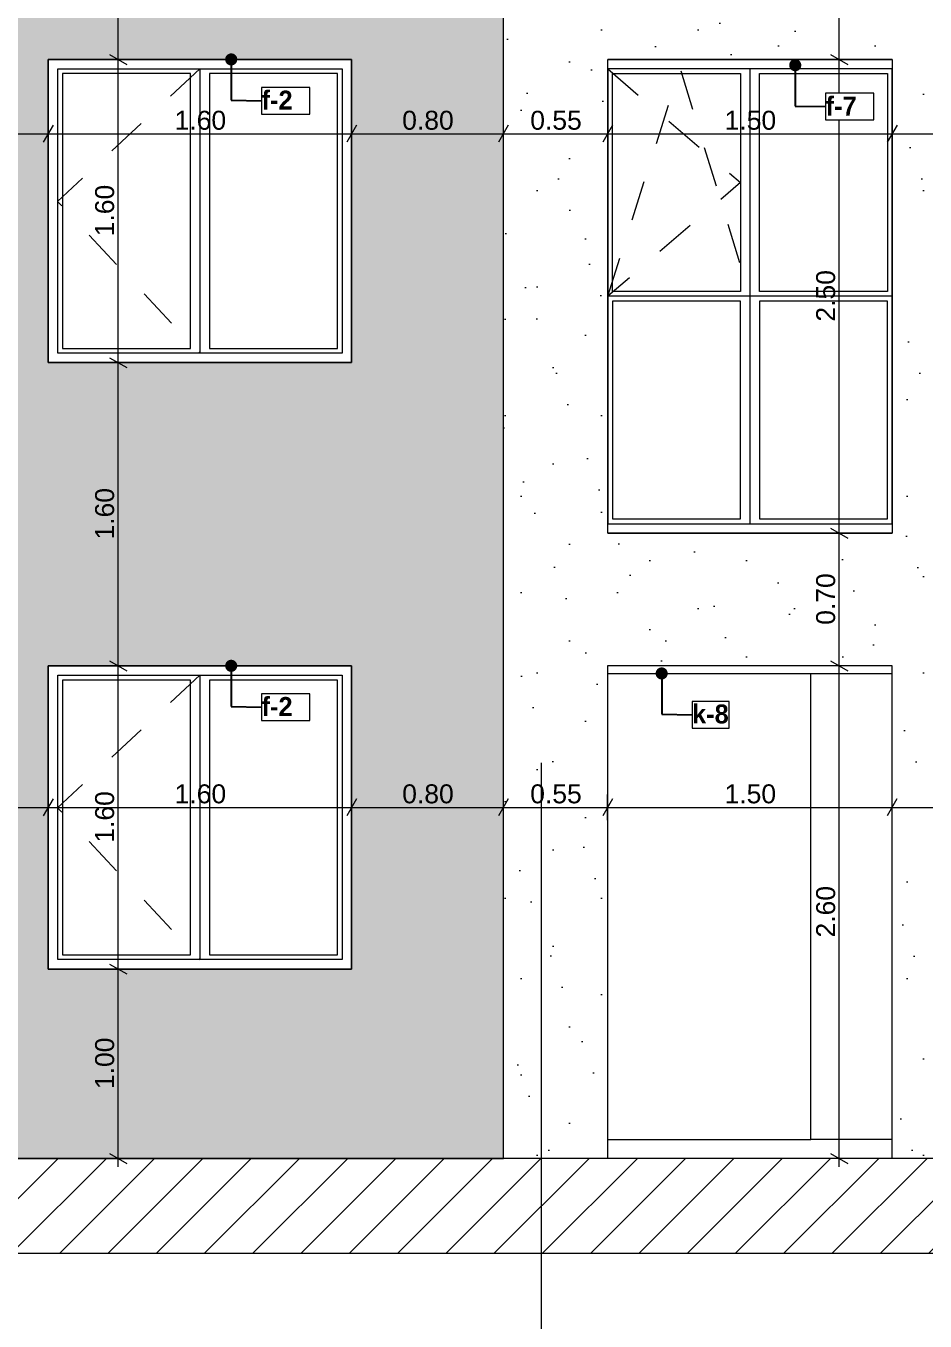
# Model space of a CAD drawing. Header units: millimetres. Extents: x 475206255 to 476720147, y 4620882299 to 4621447368.
# Drawn here: x 475479067 to 475483809, y 4621130587 to 4621137422 of the extents above; entities that cross this region are included whole.
import ezdxf

# ---------------------------------------------------------------- set-up
doc = ezdxf.new("R2010")
doc.units = ezdxf.units.MM
doc.header["$MEASUREMENT"] = 0
doc.set_wipeout_variables(frame=1)
doc.linetypes.add('Dashed', pattern=[423.333333, 211.666667, -211.666667])
for name, color, linetype, lineweight in [('0_Pen_No__7_Pen_No__250', 7, 'Continuous', 0), ('2D Drafting - General_Pen_No__7_Pen_No__250', 7, 'Continuous', 0), ('2D Drafting - General_Pen_No__7_Pen_No__7', 7, 'Continuous', 0), ('Dimensioning - General_Pen_No__142', 142, 'Continuous', 0), ('New_2D Drafting - General_Pen_No__30_Pen_No__9_Pen_No__9_Pen_No__253', 252, 'Continuous', 0), ('New_2D Drafting - General_Pen_No__30_Pen_No__9_Pen_No__9_Pen_No__42', 250, 'Continuous', 0), ('New_2D Drafting - General_Pen_No__30_Pen_No__9_Pen_No__9_Pen_No__7', 7, 'Continuous', 0), ('New_2D Drafting - General_Pen_No__7_Pen_No__250', 7, 'Continuous', 0), ('New_Annotation - Label_Pen_No__1', 1, 'Continuous', 0), ('New_Car-Art_Pen_No__250', 7, 'Continuous', 0), ('Structural - Bearing_Pen_No__7_Pen_No__7_Pen_No__7', 7, 'Continuous', 0), ('zoma_Pen_No__142', 142, 'Continuous', 0), ('zoma_Pen_No__5_Pen_No__5_Pen_No__142', 142, 'Continuous', 0)]:
    doc.layers.add(name, color=color, linetype=linetype, lineweight=lineweight)
doc.layers.add('Dimensioning - General', color=7, linetype='Continuous')
doc.layers.add('zoma', color=7, linetype='Continuous')
doc.styles.add('GENERATED_STYLE_2', font='arial.ttf')
doc.styles.add('GENERATED_STYLE_5', font='')
doc.styles.get('GENERATED_STYLE_5').set_extended_font_data('Avaza', bold=True)
doc.dimstyles.new('GENERATED_STYLE__1', dxfattribs={"dimtxt": 100, "dimasz": 68.640772, "dimexe": 0.18, "dimexo": 0.0625, "dimgap": 0, "dimtad": 1, "dimlfac": 0.001, "dimzin": 0, "dimdsep": 46, "dimtxsty": 'GENERATED_STYLE_2', "dimblk": 'ARROWHEAD_2', "dimblk1": 'ARROWHEAD_2', "dimblk2": 'ARROWHEAD_2', "dimcen": 0.09, "dimse1": 1, "dimse2": 1, "dimclrd": 142, "dimclre": 142, "dimclrt": 142, "dimadec": 0, "dimazin": 0, "dimtfac": 1, "dimtdec": 4, "dimtmove": 0, "dimatfit": 3, "dimfxl": 1, "dimtolj": 1, "dimtzin": 0, "dimarcsym": 0})
doc.dimstyles.new('GENERATED_STYLE__18', dxfattribs={"dimtxt": 100, "dimasz": 68.640772, "dimexe": 0.18, "dimexo": 0.0625, "dimgap": 0, "dimtad": 1, "dimtih": 1, "dimtoh": 1, "dimlfac": 0.001, "dimzin": 0, "dimdsep": 46, "dimtxsty": 'GENERATED_STYLE_2', "dimblk": 'ARROWHEAD_2', "dimblk1": 'ARROWHEAD_2', "dimblk2": 'ARROWHEAD_2', "dimcen": 0.09, "dimse1": 1, "dimse2": 1, "dimclrd": 142, "dimclre": 142, "dimclrt": 142, "dimadec": 0, "dimazin": 0, "dimtfac": 1, "dimtdec": 4, "dimtmove": 0, "dimatfit": 3, "dimfxl": 1, "dimtolj": 1, "dimtzin": 0, "dimarcsym": 0})
doc.dimstyles.new('GENERATED_STYLE__3', dxfattribs={"dimtxt": 200, "dimasz": 64.421331, "dimexe": 0.18, "dimexo": 3, "dimgap": 0, "dimtad": 1, "dimtih": 1, "dimtoh": 1, "dimlfac": 0.001, "dimzin": 0, "dimdsep": 46, "dimtxsty": 'GENERATED_STYLE_2', "dimblk": 'ARROWHEAD_2', "dimblk1": 'ARROWHEAD_2', "dimblk2": 'ARROWHEAD_2', "dimcen": 0.09, "dimclrd": 142, "dimclre": 142, "dimclrt": 142, "dimadec": 0, "dimazin": 0, "dimtfac": 1, "dimtdec": 4, "dimtmove": 0, "dimatfit": 3, "dimfxl": 1, "dimtolj": 1, "dimtzin": 0, "dimarcsym": 0})
doc.dimstyles.new('GENERATED_STYLE__33', dxfattribs={"dimtxt": 0.18, "dimasz": 127.68, "dimexe": 0.18, "dimexo": 0.0625, "dimgap": 0, "dimtad": 0, "dimtih": 1, "dimtoh": 1, "dimdec": 4, "dimzin": 0, "dimdsep": 46, "dimcen": 0.09, "dimadec": 0, "dimazin": 0, "dimtfac": 1, "dimtdec": 4, "dimtmove": 0, "dimatfit": 3, "dimldrblk": 'ARROWHEAD_11', "dimfxl": 1, "dimtolj": 1, "dimtzin": 0, "dimarcsym": 0})

# ---------------------------------------------------------------- blocks, each defined once
blk = doc.blocks.new('*D576', base_point=(475826095.8, 4621095193.2))
at = {"layer": 'Dimensioning - General_Pen_No__142', "color": 142, "linetype": 'Continuous', "lineweight": 0, "transparency": 16777216}
for p, q in [((475483310.4, 4621134070.9), (475483400.7, 4621134018.8)), ((475483423.3, 4621134044.9), (475483287.8, 4621134044.9)), ((475483355.6, 4621131444.9), (475483355.6, 4621134044.9)), ((475483310.4, 4621131470.9), (475483400.7, 4621131418.8)), ((475483423.3, 4621131444.9), (475483287.8, 4621131444.9)), ((475483355.6, 4621131400.7), (475483355.6, 4621131444.9))]:
    blk.add_line(p, q, dxfattribs=at)
at = {"layer": 'Dimensioning - General_Pen_No__142', "color": 142, "lineweight": 0, "transparency": 16777216, "insert": (475483335.6, 4621132611.4), "char_height": 100, "attachment_point": 7, "rotation": 90, "style": 'GENERATED_STYLE_2'}
blk.add_mtext('\\A1;{\\pql;\\fArial|b0|i0|c204|p0;\\W1.000000;2.60}', dxfattribs=at)
blk = doc.blocks.new('ARROWHEAD_2')
at = {"color": 0, "linetype": 'Continuous', "lineweight": 0}
for p, q in [((0, 0), (-1, 0)), ((-0.378, -0.655), (0.378, 0.655))]:
    blk.add_line(p, q, dxfattribs=at)
blk = doc.blocks.new('*D577', base_point=(475826095.8, 4621095193.2))
at = {"layer": 'Dimensioning - General_Pen_No__142', "color": 142, "linetype": 'Continuous', "lineweight": 0, "transparency": 16777216}
for p, q in [((475483423.3, 4621134744.9), (475483287.8, 4621134744.9)), ((475483310.4, 4621134770.9), (475483400.7, 4621134718.8)), ((475483355.6, 4621134044.9), (475483355.6, 4621134744.9)), ((475483310.4, 4621134070.9), (475483400.7, 4621134018.8)), ((475483423.3, 4621134044.9), (475483287.8, 4621134044.9))]:
    blk.add_line(p, q, dxfattribs=at)
at = {"layer": 'Dimensioning - General_Pen_No__142', "color": 142, "lineweight": 0, "transparency": 16777216, "insert": (475483335.6, 4621134261.4), "char_height": 100, "attachment_point": 7, "rotation": 90, "style": 'GENERATED_STYLE_2'}
blk.add_mtext('\\A1;{\\pql;\\fArial|b0|i0|c204|p0;\\W1.000000;0.70}', dxfattribs=at)
blk = doc.blocks.new('*D578', base_point=(475826095.8, 4621095193.2))
at = {"layer": 'Dimensioning - General_Pen_No__142', "color": 142, "linetype": 'Continuous', "lineweight": 0, "transparency": 16777216}
for p, q in [((475483310.4, 4621137270.9), (475483400.7, 4621137218.8)), ((475483423.3, 4621137244.9), (475483287.8, 4621137244.9)), ((475483355.6, 4621134744.9), (475483355.6, 4621137244.9)), ((475483423.3, 4621134744.9), (475483287.8, 4621134744.9)), ((475483310.4, 4621134770.9), (475483400.7, 4621134718.8))]:
    blk.add_line(p, q, dxfattribs=at)
at = {"layer": 'Dimensioning - General_Pen_No__142', "color": 142, "lineweight": 0, "transparency": 16777216, "insert": (475483335.6, 4621135861.4), "char_height": 100, "attachment_point": 7, "rotation": 90, "style": 'GENERATED_STYLE_2'}
blk.add_mtext('\\A1;{\\pql;\\fArial|b0|i0|c204|p0;\\W1.000000;2.50}', dxfattribs=at)
blk = doc.blocks.new('*D579', base_point=(475826095.8, 4621095193.2))
at = {"layer": 'Dimensioning - General_Pen_No__142', "color": 142, "linetype": 'Continuous', "lineweight": 0, "transparency": 16777216}
for p, q in [((475483423.3, 4621137944.9), (475483287.8, 4621137944.9)), ((475483310.4, 4621137970.9), (475483400.7, 4621137918.8)), ((475483355.6, 4621137244.9), (475483355.6, 4621137944.9)), ((475483310.4, 4621137270.9), (475483400.7, 4621137218.8)), ((475483423.3, 4621137244.9), (475483287.8, 4621137244.9))]:
    blk.add_line(p, q, dxfattribs=at)
at = {"layer": 'Dimensioning - General_Pen_No__142', "color": 142, "lineweight": 0, "transparency": 16777216, "insert": (475483335.6, 4621137461.4), "char_height": 100, "attachment_point": 7, "rotation": 90, "style": 'GENERATED_STYLE_2'}
blk.add_mtext('\\A1;{\\pql;\\fArial|b0|i0|c204|p0;\\W1.000000;0.70}', dxfattribs=at)
blk = doc.blocks.new('*D584', base_point=(475826095.8, 4621095193.2))
at = {"layer": 'Dimensioning - General_Pen_No__142', "color": 142, "linetype": 'Continuous', "lineweight": 0, "transparency": 16777216}
for p, q in [((475479621.4, 4621132444.9), (475479485.9, 4621132444.9)), ((475479508.5, 4621132471), (475479598.8, 4621132418.8)), ((475479553.6, 4621131444.9), (475479553.6, 4621132444.9)), ((475479508.5, 4621131470.9), (475479598.8, 4621131418.8)), ((475479621.4, 4621131444.9), (475479485.9, 4621131444.9)), ((475479553.6, 4621131400.7), (475479553.6, 4621131444.9))]:
    blk.add_line(p, q, dxfattribs=at)
at = {"layer": 'Dimensioning - General_Pen_No__142', "color": 142, "lineweight": 0, "transparency": 16777216, "insert": (475479533.6, 4621131811.4), "char_height": 100, "attachment_point": 7, "rotation": 90, "style": 'GENERATED_STYLE_2'}
blk.add_mtext('\\A1;{\\pql;\\fArial|b0|i0|c204|p0;\\W1.000000;1.00}', dxfattribs=at)
blk = doc.blocks.new('*D585', base_point=(475826095.8, 4621095193.2))
at = {"layer": 'Dimensioning - General_Pen_No__142', "color": 142, "linetype": 'Continuous', "lineweight": 0, "transparency": 16777216}
for p, q in [((475479508.5, 4621134071), (475479598.8, 4621134018.8)), ((475479621.4, 4621134044.9), (475479485.9, 4621134044.9)), ((475479553.6, 4621132444.9), (475479553.6, 4621134044.9)), ((475479621.4, 4621132444.9), (475479485.9, 4621132444.9)), ((475479508.5, 4621132471), (475479598.8, 4621132418.8))]:
    blk.add_line(p, q, dxfattribs=at)
at = {"layer": 'Dimensioning - General_Pen_No__142', "color": 142, "lineweight": 0, "transparency": 16777216, "insert": (475479533.6, 4621133111.5), "char_height": 100, "attachment_point": 7, "rotation": 90, "style": 'GENERATED_STYLE_2'}
blk.add_mtext('\\A1;{\\pql;\\fArial|b0|i0|c204|p0;\\W1.000000;1.60}', dxfattribs=at)
blk = doc.blocks.new('*D586', base_point=(475826095.8, 4621095193.2))
at = {"layer": 'Dimensioning - General_Pen_No__142', "color": 142, "linetype": 'Continuous', "lineweight": 0, "transparency": 16777216}
for p, q in [((475479621.4, 4621135644.9), (475479485.9, 4621135644.9)), ((475479508.5, 4621135671), (475479598.8, 4621135618.9)), ((475479553.6, 4621134044.9), (475479553.6, 4621135644.9)), ((475479508.5, 4621134071), (475479598.8, 4621134018.8)), ((475479621.4, 4621134044.9), (475479485.9, 4621134044.9))]:
    blk.add_line(p, q, dxfattribs=at)
at = {"layer": 'Dimensioning - General_Pen_No__142', "color": 142, "lineweight": 0, "transparency": 16777216, "insert": (475479533.6, 4621134711.5), "char_height": 100, "attachment_point": 7, "rotation": 90, "style": 'GENERATED_STYLE_2'}
blk.add_mtext('\\A1;{\\pql;\\fArial|b0|i0|c204|p0;\\W1.000000;1.60}', dxfattribs=at)
blk = doc.blocks.new('*D587', base_point=(475826095.8, 4621095193.2))
at = {"layer": 'Dimensioning - General_Pen_No__142', "color": 142, "linetype": 'Continuous', "lineweight": 0, "transparency": 16777216}
for p, q in [((475479508.5, 4621137271), (475479598.8, 4621137218.9)), ((475479621.4, 4621137244.9), (475479485.9, 4621137244.9)), ((475479553.6, 4621135644.9), (475479553.6, 4621137244.9)), ((475479621.4, 4621135644.9), (475479485.9, 4621135644.9)), ((475479508.5, 4621135671), (475479598.8, 4621135618.9))]:
    blk.add_line(p, q, dxfattribs=at)
at = {"layer": 'Dimensioning - General_Pen_No__142', "color": 142, "lineweight": 0, "transparency": 16777216, "insert": (475479533.6, 4621136311.5), "char_height": 100, "attachment_point": 7, "rotation": 90, "style": 'GENERATED_STYLE_2'}
blk.add_mtext('\\A1;{\\pql;\\fArial|b0|i0|c204|p0;\\W1.000000;1.60}', dxfattribs=at)
blk = doc.blocks.new('*D588', base_point=(475826095.8, 4621095193.2))
at = {"layer": 'Dimensioning - General_Pen_No__142', "color": 142, "linetype": 'Continuous', "lineweight": 0, "transparency": 16777216}
for p, q in [((475479621.4, 4621138844.9), (475479485.9, 4621138844.9)), ((475479508.5, 4621138871), (475479598.8, 4621138818.9)), ((475479553.6, 4621137244.9), (475479553.6, 4621138844.9)), ((475479508.5, 4621137271), (475479598.8, 4621137218.9)), ((475479621.4, 4621137244.9), (475479485.9, 4621137244.9))]:
    blk.add_line(p, q, dxfattribs=at)
at = {"layer": 'Dimensioning - General_Pen_No__142', "color": 142, "lineweight": 0, "transparency": 16777216, "insert": (475479533.6, 4621137911.5), "char_height": 100, "attachment_point": 7, "rotation": 90, "style": 'GENERATED_STYLE_2'}
blk.add_mtext('\\A1;{\\pql;\\fArial|b0|i0|c204|p0;\\W1.000000;1.60}', dxfattribs=at)
blk = doc.blocks.new('*D1551', base_point=(475826095.8, 4621095193.2))
at = {"layer": 'zoma_Pen_No__142', "color": 142, "linetype": 'Continuous', "lineweight": 0, "transparency": 16777216}
for p, q in [((475475509.1, 4621128812.1), (475475460.2, 4621128727.4)), ((475475484.6, 4621128706.2), (475475484.6, 4621128833.3)), ((475481609.1, 4621128812.1), (475481560.2, 4621128727.4)), ((475481584.6, 4621128706.2), (475481584.6, 4621128833.3)), ((475475484.6, 4621128769.8), (475481584.6, 4621128769.8))]:
    blk.add_line(p, q, dxfattribs=at)
at = {"layer": 'zoma_Pen_No__142', "color": 142, "lineweight": 0, "transparency": 16777216, "char_height": 200, "attachment_point": 7, "style": 'GENERATED_STYLE_2'}
for s, insert in [('\\A1;{\\pql;\\fArial|b0|i0|c204|p0;\\W1.000000;0.40}', (475475509.1, 4621128809.8)), ('\\A1;{\\pql;\\fArial|b0|i0|c204|p0;\\W1.000000;6.10}', (475478267.7, 4621128809.8)), ('\\A1;{\\pql;\\fArial|b0|i0|c204|p0;\\W1.000000;0.40}', (475481026.3, 4621128809.8))]:
    blk.add_mtext(s, dxfattribs=dict(at, insert=insert))
blk = doc.blocks.new('*D1552', base_point=(475826095.8, 4621095193.2))
at = {"layer": 'zoma_Pen_No__142', "color": 142, "linetype": 'Continuous', "lineweight": 0, "transparency": 16777216}
for p, q in [((475481609.1, 4621128812.1), (475481560.2, 4621128727.4)), ((475481584.6, 4621128706.2), (475481584.6, 4621128833.3)), ((475482009.1, 4621128812.1), (475481960.2, 4621128727.4)), ((475481984.6, 4621128706.2), (475481984.6, 4621128833.3)), ((475481584.6, 4621128769.8), (475481984.6, 4621128769.8))]:
    blk.add_line(p, q, dxfattribs=at)
blk = doc.blocks.new('*D1553', base_point=(475826095.8, 4621095193.2))
at = {"layer": 'zoma_Pen_No__142', "color": 142, "linetype": 'Continuous', "lineweight": 0, "transparency": 16777216}
for p, q in [((475482009.1, 4621128812.1), (475481960.2, 4621128727.4)), ((475481984.6, 4621128706.2), (475481984.6, 4621128833.3)), ((475488509.1, 4621128812.1), (475488460.2, 4621128727.4)), ((475488484.6, 4621128706.2), (475488484.6, 4621128833.3)), ((475481984.6, 4621128769.8), (475488484.6, 4621128769.8))]:
    blk.add_line(p, q, dxfattribs=at)
at = {"layer": 'zoma_Pen_No__142', "color": 142, "lineweight": 0, "transparency": 16777216, "char_height": 200, "attachment_point": 7, "style": 'GENERATED_STYLE_2'}
for s, insert in [('\\A1;{\\pql;\\fArial|b0|i0|c204|p0;\\W1.000000;6.50}', (475484967.7, 4621128809.8)), ('\\A1;{\\pql;\\fArial|b0|i0|c204|p0;\\W1.000000;0.40}', (475487926.3, 4621128809.8))]:
    blk.add_mtext(s, dxfattribs=dict(at, insert=insert))
blk = doc.blocks.new('ARROWHEAD_11')
at = {"color": 0, "linetype": 'Continuous', "lineweight": 0}
blk.add_line((0, 0), (-1, 0), dxfattribs=at)
at = {"color": 0, "linetype": 'Continuous', "lineweight": 0, "const_width": 0.25, "flags": 128}
blk.add_lwpolyline([(-0.125, 0, 1), (0.125, 0, 1)], format="xyb", close=True, dxfattribs=at)
blk = doc.blocks.new('*D2466', base_point=(475826095.8, 4621095193.2))
at = {"layer": 'Dimensioning - General_Pen_No__142', "color": 142, "linetype": 'Continuous', "lineweight": 0, "transparency": 16777216}
for p, q in [((475478185.2, 4621133230.3), (475478185.2, 4621133365.8)), ((475479184.8, 4621133230.3), (475479184.8, 4621133365.8)), ((475478211.2, 4621133343.2), (475478159.1, 4621133252.9)), ((475478185.2, 4621133298), (475479184.8, 4621133298)), ((475479210.9, 4621133343.2), (475479158.8, 4621133252.9))]:
    blk.add_line(p, q, dxfattribs=at)
at = {"layer": 'Dimensioning - General_Pen_No__142', "color": 142, "lineweight": 0, "transparency": 16777216, "insert": (475478551.5, 4621133318), "char_height": 100, "attachment_point": 7, "style": 'GENERATED_STYLE_2'}
blk.add_mtext('\\A1;{\\pql;\\fArial|b0|i0|c204|p0;\\W1.000000;1.00}', dxfattribs=at)
blk = doc.blocks.new('*D2467', base_point=(475826095.8, 4621095193.2))
at = {"layer": 'Dimensioning - General_Pen_No__142', "color": 142, "linetype": 'Continuous', "lineweight": 0, "transparency": 16777216}
for p, q in [((475479184.8, 4621133230.3), (475479184.8, 4621133365.8)), ((475480784.8, 4621133230.3), (475480784.8, 4621133365.8)), ((475479210.9, 4621133343.2), (475479158.8, 4621133252.9)), ((475479184.8, 4621133298), (475480784.8, 4621133298)), ((475480810.9, 4621133343.2), (475480758.8, 4621133252.9))]:
    blk.add_line(p, q, dxfattribs=at)
at = {"layer": 'Dimensioning - General_Pen_No__142', "color": 142, "lineweight": 0, "transparency": 16777216, "insert": (475479851.4, 4621133318), "char_height": 100, "attachment_point": 7, "style": 'GENERATED_STYLE_2'}
blk.add_mtext('\\A1;{\\pql;\\fArial|b0|i0|c204|p0;\\W1.000000;1.60}', dxfattribs=at)
blk = doc.blocks.new('*D2468', base_point=(475826095.8, 4621095193.2))
at = {"layer": 'Dimensioning - General_Pen_No__142', "color": 142, "linetype": 'Continuous', "lineweight": 0, "transparency": 16777216}
for p, q in [((475480784.8, 4621133230.3), (475480784.8, 4621133365.8)), ((475481585, 4621133230.3), (475481585, 4621133365.8)), ((475480810.9, 4621133343.2), (475480758.8, 4621133252.9)), ((475480784.8, 4621133298), (475481585, 4621133298)), ((475481611.1, 4621133343.2), (475481558.9, 4621133252.9))]:
    blk.add_line(p, q, dxfattribs=at)
at = {"layer": 'Dimensioning - General_Pen_No__142', "color": 142, "lineweight": 0, "transparency": 16777216, "insert": (475481051.5, 4621133318), "char_height": 100, "attachment_point": 7, "style": 'GENERATED_STYLE_2'}
blk.add_mtext('\\A1;{\\pql;\\fArial|b0|i0|c204|p0;\\W1.000000;0.80}', dxfattribs=at)
blk = doc.blocks.new('*D2469', base_point=(475826095.8, 4621095193.2))
at = {"layer": 'Dimensioning - General_Pen_No__142', "color": 142, "linetype": 'Continuous', "lineweight": 0, "transparency": 16777216}
for p, q in [((475481585, 4621133230.3), (475481585, 4621133365.8)), ((475482134.8, 4621133230.3), (475482134.8, 4621133365.8)), ((475481611.1, 4621133343.2), (475481558.9, 4621133252.9)), ((475481585, 4621133298), (475482134.8, 4621133298)), ((475482160.9, 4621133343.2), (475482108.8, 4621133252.9))]:
    blk.add_line(p, q, dxfattribs=at)
at = {"layer": 'Dimensioning - General_Pen_No__142', "color": 142, "lineweight": 0, "transparency": 16777216, "insert": (475481726.5, 4621133318), "char_height": 100, "attachment_point": 7, "style": 'GENERATED_STYLE_2'}
blk.add_mtext('\\A1;{\\pql;\\fArial|b0|i0|c204|p0;\\W1.000000;0.55}', dxfattribs=at)
blk = doc.blocks.new('*D2470', base_point=(475826095.8, 4621095193.2))
at = {"layer": 'Dimensioning - General_Pen_No__142', "color": 142, "linetype": 'Continuous', "lineweight": 0, "transparency": 16777216}
for p, q in [((475482134.8, 4621133230.3), (475482134.8, 4621133365.8)), ((475483634.4, 4621133230.3), (475483634.4, 4621133365.8)), ((475482160.9, 4621133343.2), (475482108.8, 4621133252.9)), ((475482134.8, 4621133298), (475483634.4, 4621133298)), ((475483660.5, 4621133343.2), (475483608.4, 4621133252.9))]:
    blk.add_line(p, q, dxfattribs=at)
at = {"layer": 'Dimensioning - General_Pen_No__142', "color": 142, "lineweight": 0, "transparency": 16777216, "insert": (475482751.2, 4621133318), "char_height": 100, "attachment_point": 7, "style": 'GENERATED_STYLE_2'}
blk.add_mtext('\\A1;{\\pql;\\fArial|b0|i0|c204|p0;\\W1.000000;1.50}', dxfattribs=at)
blk = doc.blocks.new('*D2471', base_point=(475826095.8, 4621095193.2))
at = {"layer": 'Dimensioning - General_Pen_No__142', "color": 142, "linetype": 'Continuous', "lineweight": 0, "transparency": 16777216}
for p, q in [((475483634.4, 4621133230.3), (475483634.4, 4621133365.8)), ((475486834.9, 4621133230.3), (475486834.9, 4621133365.8)), ((475483660.5, 4621133343.2), (475483608.4, 4621133252.9)), ((475483634.4, 4621133298), (475486834.9, 4621133298)), ((475486860.9, 4621133343.2), (475486808.8, 4621133252.9))]:
    blk.add_line(p, q, dxfattribs=at)
at = {"layer": 'Dimensioning - General_Pen_No__142', "color": 142, "lineweight": 0, "transparency": 16777216, "insert": (475485101.2, 4621133318), "char_height": 100, "attachment_point": 7, "style": 'GENERATED_STYLE_2'}
blk.add_mtext('\\A1;{\\pql;\\fArial|b0|i0|c204|p0;\\W1.000000;3.20}', dxfattribs=at)
blk = doc.blocks.new('*D2484', base_point=(475826095.8, 4621095193.2))
at = {"layer": 'Dimensioning - General_Pen_No__142', "color": 142, "linetype": 'Continuous', "lineweight": 0, "transparency": 16777216}
for p, q in [((475478185.2, 4621136784.8), (475478185.2, 4621136920.3)), ((475479184.8, 4621136784.8), (475479184.8, 4621136920.3)), ((475478211.2, 4621136897.7), (475478159.1, 4621136807.4)), ((475478185.2, 4621136852.5), (475479184.8, 4621136852.5)), ((475479210.9, 4621136897.7), (475479158.7, 4621136807.4))]:
    blk.add_line(p, q, dxfattribs=at)
at = {"layer": 'Dimensioning - General_Pen_No__142', "color": 142, "lineweight": 0, "transparency": 16777216, "insert": (475478551.5, 4621136872.5), "char_height": 100, "attachment_point": 7, "style": 'GENERATED_STYLE_2'}
blk.add_mtext('\\A1;{\\pql;\\fArial|b0|i0|c204|p0;\\W1.000000;1.00}', dxfattribs=at)
blk = doc.blocks.new('*D2485', base_point=(475826095.8, 4621095193.2))
at = {"layer": 'Dimensioning - General_Pen_No__142', "color": 142, "linetype": 'Continuous', "lineweight": 0, "transparency": 16777216}
for p, q in [((475479184.8, 4621136784.8), (475479184.8, 4621136920.3)), ((475480784.8, 4621136784.8), (475480784.8, 4621136920.3)), ((475479210.9, 4621136897.7), (475479158.7, 4621136807.4)), ((475479184.8, 4621136852.5), (475480784.8, 4621136852.5)), ((475480810.9, 4621136897.7), (475480758.7, 4621136807.4))]:
    blk.add_line(p, q, dxfattribs=at)
at = {"layer": 'Dimensioning - General_Pen_No__142', "color": 142, "lineweight": 0, "transparency": 16777216, "insert": (475479851.3, 4621136872.5), "char_height": 100, "attachment_point": 7, "style": 'GENERATED_STYLE_2'}
blk.add_mtext('\\A1;{\\pql;\\fArial|b0|i0|c204|p0;\\W1.000000;1.60}', dxfattribs=at)
blk = doc.blocks.new('*D2486', base_point=(475826095.8, 4621095193.2))
at = {"layer": 'Dimensioning - General_Pen_No__142', "color": 142, "linetype": 'Continuous', "lineweight": 0, "transparency": 16777216}
for p, q in [((475480784.8, 4621136784.8), (475480784.8, 4621136920.3)), ((475481584.9, 4621136784.8), (475481584.9, 4621136920.3)), ((475480810.9, 4621136897.7), (475480758.7, 4621136807.4)), ((475480784.8, 4621136852.5), (475481584.9, 4621136852.5)), ((475481611, 4621136897.7), (475481558.9, 4621136807.4))]:
    blk.add_line(p, q, dxfattribs=at)
at = {"layer": 'Dimensioning - General_Pen_No__142', "color": 142, "lineweight": 0, "transparency": 16777216, "insert": (475481051.4, 4621136872.5), "char_height": 100, "attachment_point": 7, "style": 'GENERATED_STYLE_2'}
blk.add_mtext('\\A1;{\\pql;\\fArial|b0|i0|c204|p0;\\W1.000000;0.80}', dxfattribs=at)
blk = doc.blocks.new('*D2487', base_point=(475826095.8, 4621095193.2))
at = {"layer": 'Dimensioning - General_Pen_No__142', "color": 142, "linetype": 'Continuous', "lineweight": 0, "transparency": 16777216}
for p, q in [((475481584.9, 4621136784.8), (475481584.9, 4621136920.3)), ((475482135.1, 4621136784.8), (475482135.1, 4621136920.3)), ((475481611, 4621136897.7), (475481558.9, 4621136807.4)), ((475481584.9, 4621136852.5), (475482135.1, 4621136852.5)), ((475482161.2, 4621136897.7), (475482109, 4621136807.4))]:
    blk.add_line(p, q, dxfattribs=at)
at = {"layer": 'Dimensioning - General_Pen_No__142', "color": 142, "lineweight": 0, "transparency": 16777216, "insert": (475481726.6, 4621136872.5), "char_height": 100, "attachment_point": 7, "style": 'GENERATED_STYLE_2'}
blk.add_mtext('\\A1;{\\pql;\\fArial|b0|i0|c204|p0;\\W1.000000;0.55}', dxfattribs=at)
blk = doc.blocks.new('*D2488', base_point=(475826095.8, 4621095193.2))
at = {"layer": 'Dimensioning - General_Pen_No__142', "color": 142, "linetype": 'Continuous', "lineweight": 0, "transparency": 16777216}
for p, q in [((475482135.1, 4621136784.8), (475482135.1, 4621136920.3)), ((475483635.1, 4621136784.8), (475483635.1, 4621136920.3)), ((475482161.2, 4621136897.7), (475482109, 4621136807.4)), ((475482135.1, 4621136852.5), (475483635.1, 4621136852.5)), ((475483661.2, 4621136897.7), (475483609, 4621136807.4))]:
    blk.add_line(p, q, dxfattribs=at)
at = {"layer": 'Dimensioning - General_Pen_No__142', "color": 142, "lineweight": 0, "transparency": 16777216, "insert": (475482751.6, 4621136872.5), "char_height": 100, "attachment_point": 7, "style": 'GENERATED_STYLE_2'}
blk.add_mtext('\\A1;{\\pql;\\fArial|b0|i0|c204|p0;\\W1.000000;1.50}', dxfattribs=at)
blk = doc.blocks.new('*D2489', base_point=(475826095.8, 4621095193.2))
at = {"layer": 'Dimensioning - General_Pen_No__142', "color": 142, "linetype": 'Continuous', "lineweight": 0, "transparency": 16777216}
for p, q in [((475483635.1, 4621136784.8), (475483635.1, 4621136920.3)), ((475486835.1, 4621136784.8), (475486835.1, 4621136920.3)), ((475483661.2, 4621136897.7), (475483609, 4621136807.4)), ((475483635.1, 4621136852.5), (475486835.1, 4621136852.5)), ((475486861.2, 4621136897.7), (475486809, 4621136807.4))]:
    blk.add_line(p, q, dxfattribs=at)
at = {"layer": 'Dimensioning - General_Pen_No__142', "color": 142, "lineweight": 0, "transparency": 16777216, "insert": (475485101.6, 4621136872.5), "char_height": 100, "attachment_point": 7, "style": 'GENERATED_STYLE_2'}
blk.add_mtext('\\A1;{\\pql;\\fArial|b0|i0|c204|p0;\\W1.000000;3.20}', dxfattribs=at)

msp = doc.modelspace()

# ---------------------------------------------------------------- hatches: boundary and pattern name
at = {"layer": '2D Drafting - General_Pen_No__7_Pen_No__7', "linetype": 'Continuous', "lineweight": 0}
h = msp.add_hatch(dxfattribs=at)
h.set_pattern_fill('MASONRY_BLOCK', style=0, pattern_type=2)
h.set_pattern_definition([(45, (475826095.76, 4621095193.19), (-127.27922, 127.27922), [])])
h.paths.add_polyline_path([(475449374.287, 4621131944.872), (475461484.396, 4621131944.872), (475461484.396, 4621131944.832), (475467784.571, 4621131944.832), (475467784.571, 4621131944.872), (475474284.556, 4621131944.872), (475474284.556, 4621130944.854), (475482884.401, 4621130944.854), (475489184.576, 4621130944.854), (475489184.576, 4621130944.868), (475494884.439, 4621130944.868), (475494884.439, 4621129944.832), (475504284.406, 4621129944.832), (475510584.581, 4621129944.832), (475522512.228, 4621129944.832), (475522512.228, 4621130444.873), (475511084.581, 4621130444.873), (475503784.406, 4621130444.873), (475495384.805, 4621130444.873), (475495384.805, 4621131444.872), (475489684.576, 4621131444.873), (475482384.4, 4621131444.865), (475474784.453, 4621131444.865), (475474784.453, 4621132444.873), (475468284.571, 4621132444.873), (475460984.396, 4621132444.873), (475449374.287, 4621132444.873)])
at = {"layer": 'New_2D Drafting - General_Pen_No__30_Pen_No__9_Pen_No__9_Pen_No__253', "linetype": 'Continuous', "lineweight": 0}
h = msp.add_hatch(dxfattribs=at)
h.set_pattern_fill('BRICK___RUNNING_BOND', color=252, style=0, pattern_type=2)
h.set_pattern_definition([(0, (475826095.757, 4621095193.19), (0, 66.64), []), (90, (475826095.76, 4621095193.2), (-244.8, 0), [66.64, -66.64]), (90, (475826218.16, 4621095259.83), (-244.8, 0), [66.64, -66.64])])
h.paths.add_polyline_path([(475481584.934, 4621144744.467), (475475084.96, 4621144744.467), (475475084.96, 4621131444.865), (475478185.159, 4621131444.865), (475481584.934, 4621131444.865)])
h.paths.add_polyline_path([(475475484.806, 4621132644.895), (475475484.806, 4621144344.917), (475478185.159, 4621144344.917), (475478185.159, 4621132644.895)], flags=0)
h.paths.add_polyline_path([(475479184.799, 4621140444.923), (475479184.799, 4621138844.923), (475480784.799, 4621138844.923), (475480784.799, 4621140444.923)], flags=0)
h.paths.add_polyline_path([(475480784.799, 4621132444.91), (475480784.799, 4621134044.91), (475479184.799, 4621134044.91), (475479184.799, 4621132444.91)], flags=0)
h.paths.add_polyline_path([(475479184.799, 4621137244.923), (475479184.799, 4621135644.923), (475480784.799, 4621135644.923), (475480784.799, 4621137244.923)], flags=0)
h.paths.add_polyline_path([(475480784.799, 4621142044.923), (475480784.799, 4621143644.923), (475479184.799, 4621143644.923), (475479184.799, 4621142044.923)], flags=0)
at = {"layer": 'New_2D Drafting - General_Pen_No__30_Pen_No__9_Pen_No__9_Pen_No__42', "linetype": 'Continuous', "lineweight": 0}
h = msp.add_hatch(dxfattribs=at)
h.set_pattern_fill('CUT_STONE', color=250, style=0, pattern_type=2)
h.set_pattern_definition([(45, (475826095.76, 4621095993.2), (-254.55844, 254.55844), [0, -240, 0, -360]), (110, (475826895.76, 4621095993.2), (338.28934, 123.12725), [0, -176, 0, -304])])
h.paths.add_polyline_path([(475488884.991, 4621144744.467), (475488884.991, 4621134044.875), (475488884.991, 4621131544.912), (475488485.076, 4621131544.912), (475488485.076, 4621134044.875), (475486834.804, 4621134044.875), (475486834.804, 4621131444.869), (475483634.381, 4621131444.869), (475483634.381, 4621134044.875), (475482134.796, 4621134044.875), (475482134.796, 4621131444.866), (475481584.934, 4621131444.866), (475481584.934, 4621144744.467)])
h.paths.add_polyline_path([(475482135.099, 4621140444.875), (475483635.099, 4621140444.875), (475483635.099, 4621137944.874), (475482135.099, 4621137944.874)], flags=0)
h.paths.add_polyline_path([(475482135.099, 4621141144.874), (475482135.099, 4621143644.874), (475483635.099, 4621143644.874), (475483635.099, 4621141144.874)], flags=0)
h.paths.add_polyline_path([(475482135.099, 4621134744.874), (475482135.099, 4621137244.874), (475483635.099, 4621137244.874), (475483635.099, 4621134744.874)], flags=0)
h.paths.add_polyline_path([(475486835.086, 4621137244.874), (475488335.086, 4621137244.874), (475488335.086, 4621134744.874), (475486835.086, 4621134744.874)], flags=0)
h.paths.add_polyline_path([(475486835.086, 4621143644.874), (475488335.086, 4621143644.874), (475488335.086, 4621141144.874), (475486835.086, 4621141144.874)], flags=0)
h.paths.add_polyline_path([(475488335.086, 4621137944.874), (475486835.086, 4621137944.874), (475486835.086, 4621140444.875), (475488335.086, 4621140444.875)], flags=0)

# ---------------------------------------------------------------- linework, layer by layer
at = {"layer": '0_Pen_No__7_Pen_No__250', "color": 7, "linetype": 'Continuous', "lineweight": 0, "flags": 128}
for points in [[(475479184.799, 4621137244.923), (475480784.799, 4621137244.923), (475480784.799, 4621135644.923), (475479184.799, 4621135644.923)], [(475479184.799, 4621134044.91), (475480784.799, 4621134044.91), (475480784.799, 4621132444.91), (475479184.799, 4621132444.91)]]:
    msp.add_lwpolyline(points, close=True, dxfattribs=at)
for points in [[(475483635.099, 4621137244.875), (475482135.099, 4621137244.875)], [(475482135.099, 4621134744.874), (475483635.099, 4621134744.874)]]:
    msp.add_lwpolyline(points, dxfattribs=at)
at = {"layer": '2D Drafting - General_Pen_No__7_Pen_No__250', "color": 7, "linetype": 'Dashed', "lineweight": 0, "flags": 128}
for points in [[(475479984.422, 4621137195.519), (475479234.251, 4621136495.702), (475479983.985, 4621135694.923)], [(475479984.422, 4621133995.506), (475479234.251, 4621133295.689), (475479983.985, 4621132494.91)]]:
    msp.add_lwpolyline(points, dxfattribs=at)
at = {"layer": '2D Drafting - General_Pen_No__7_Pen_No__250', "color": 7, "linetype": 'Continuous', "lineweight": 0, "flags": 128}
msp.add_lwpolyline([(475489684.576, 4621131444.873), (475482384.4, 4621131444.865), (475474784.453, 4621131444.865), (475474784.453, 4621132444.873), (475468284.571, 4621132444.873), (475460984.396, 4621132444.873), (475449374.287, 4621132444.873), (475449374.287, 4621131944.872), (475461484.396, 4621131944.872), (475461484.396, 4621131944.832), (475467784.571, 4621131944.832), (475467784.571, 4621131944.872), (475474284.556, 4621131944.872), (475474284.556, 4621130944.854), (475482884.401, 4621130944.854), (475489184.576, 4621130944.854), (475489184.576, 4621130944.868), (475494884.439, 4621130944.868)], dxfattribs=at)
at = {"layer": 'New_2D Drafting - General_Pen_No__30_Pen_No__9_Pen_No__9_Pen_No__7', "color": 7, "linetype": 'Continuous', "lineweight": 0, "flags": 128}
for points in [[(475481584.934, 4621144744.467), (475475084.96, 4621144744.467), (475475084.96, 4621131444.865), (475478185.159, 4621131444.865), (475481584.934, 4621131444.865)], [(475488884.991, 4621144744.467), (475488884.991, 4621134044.875), (475488884.991, 4621131544.912), (475488485.076, 4621131544.912), (475488485.076, 4621134044.875), (475486834.804, 4621134044.875), (475486834.804, 4621131444.869), (475483634.381, 4621131444.869), (475483634.381, 4621134044.875), (475482134.796, 4621134044.875), (475482134.796, 4621131444.866), (475481584.934, 4621131444.866), (475481584.934, 4621144744.467)], [(475479184.799, 4621137244.923), (475479184.799, 4621135644.923), (475480784.799, 4621135644.923), (475480784.799, 4621137244.923)], [(475482135.099, 4621134744.874), (475482135.099, 4621137244.874), (475483635.099, 4621137244.874), (475483635.099, 4621134744.874)], [(475480784.799, 4621132444.91), (475480784.799, 4621134044.91), (475479184.799, 4621134044.91), (475479184.799, 4621132444.91)]]:
    msp.add_lwpolyline(points, close=True, dxfattribs=at)
at = {"layer": 'New_2D Drafting - General_Pen_No__7_Pen_No__250', "color": 7, "linetype": 'Dashed', "lineweight": 0, "flags": 128}
for points in [[(475482135.301, 4621135994.875), (475482517.16, 4621137194.875), (475482885.035, 4621135994.875)], [(475482135.301, 4621137194.875), (475482835.094, 4621136594.875), (475482135.301, 4621135994.875)]]:
    msp.add_lwpolyline(points, dxfattribs=at)
at = {"layer": 'New_Car-Art_Pen_No__250', "color": 7, "linetype": 'Continuous', "lineweight": 0}
for points in [[(475483634.381, 4621134044.86), (475482134.796, 4621134044.86)], [(475482134.796, 4621134004.608), (475483634.381, 4621134004.608)], [(475483205.567, 4621131544.855), (475483205.567, 4621134004.605)], [(475482134.796, 4621131544.855), (475483205.567, 4621131544.855)], [(475483634.381, 4621131544.855), (475483205.569, 4621131544.855)]]:
    msp.add_lwpolyline(points, dxfattribs=at)
at = {"layer": 'Structural - Bearing_Pen_No__7_Pen_No__7_Pen_No__7', "color": 7, "linetype": 'Continuous', "lineweight": 0}
for p, q in [((475479235.126, 4621137194.923), (475480734.605, 4621137194.923)), ((475479235.126, 4621135694.923), (475479235.126, 4621137194.923)), ((475479984.8, 4621137194.923), (475479984.8, 4621137169.873)), ((475480734.593, 4621137194.923), (475480734.593, 4621135694.923)), ((475482135.301, 4621137194.875), (475482135.301, 4621134794.875)), ((475483634.769, 4621137194.875), (475482135.301, 4621137194.875)), ((475482885.095, 4621137194.875), (475482885.035, 4621134794.937)), ((475483634.769, 4621134794.875), (475483634.769, 4621137194.875)), ((475479934.796, 4621137169.923), (475479260.126, 4621137169.923)), ((475479260.126, 4621137169.923), (475479260.126, 4621135719.923)), ((475479934.796, 4621135719.923), (475479934.796, 4621137169.923)), ((475479984.8, 4621137169.873), (475479984.859, 4621135694.923)), ((475480709.593, 4621137169.923), (475480034.8, 4621137169.923)), ((475480034.8, 4621137169.923), (475480034.8, 4621135719.923)), ((475480709.593, 4621135719.923), (475480709.593, 4621137169.923)), ((475482160.301, 4621137169.875), (475482835.094, 4621137169.875)), ((475482160.301, 4621136019.875), (475482160.301, 4621137169.875)), ((475482835.094, 4621137169.875), (475482835.094, 4621136019.875)), ((475482935.099, 4621137169.875), (475483609.769, 4621137169.875)), ((475482935.099, 4621136019.875), (475482935.099, 4621137169.875)), ((475483609.769, 4621137169.875), (475483609.769, 4621136019.875)), ((475483634.769, 4621135994.875), (475482135.301, 4621135994.875)), ((475482835.094, 4621136019.875), (475482160.301, 4621136019.875)), ((475482835.094, 4621135969.875), (475482160.301, 4621135969.875)), ((475482160.301, 4621135969.875), (475482160.301, 4621134819.875)), ((475482835.094, 4621134819.875), (475482835.094, 4621135969.875)), ((475483609.769, 4621136019.875), (475482935.099, 4621136019.875)), ((475482935.099, 4621135969.875), (475482935.099, 4621134819.875)), ((475483609.769, 4621135969.875), (475482935.099, 4621135969.875)), ((475483609.769, 4621134819.875), (475483609.769, 4621135969.875)), ((475480734.593, 4621135694.923), (475479235.126, 4621135694.923)), ((475479260.126, 4621135719.923), (475479934.796, 4621135719.923)), ((475480034.8, 4621135719.923), (475480709.593, 4621135719.923)), ((475482160.301, 4621134819.875), (475482835.094, 4621134819.875)), ((475482935.099, 4621134819.875), (475483609.769, 4621134819.875)), ((475482135.301, 4621134794.875), (475483634.769, 4621134794.875)), ((475479235.126, 4621133994.91), (475480734.605, 4621133994.91)), ((475479235.126, 4621132494.91), (475479235.126, 4621133994.91)), ((475479984.8, 4621133994.91), (475479984.8, 4621133969.861)), ((475480734.593, 4621133994.91), (475480734.593, 4621132494.91)), ((475479934.796, 4621133969.91), (475479260.126, 4621133969.91)), ((475479260.126, 4621133969.91), (475479260.126, 4621132519.91)), ((475479934.796, 4621132519.91), (475479934.796, 4621133969.91)), ((475479984.8, 4621133969.861), (475479984.859, 4621132494.91)), ((475480709.593, 4621133969.91), (475480034.8, 4621133969.91)), ((475480034.8, 4621133969.91), (475480034.8, 4621132519.91)), ((475480709.593, 4621132519.91), (475480709.593, 4621133969.91)), ((475480734.593, 4621132494.91), (475479235.126, 4621132494.91)), ((475479260.126, 4621132519.91), (475479934.796, 4621132519.91)), ((475480034.8, 4621132519.91), (475480709.593, 4621132519.91))]:
    msp.add_line(p, q, dxfattribs=at)
at = {"layer": 'zoma_Pen_No__5_Pen_No__5_Pen_No__142', "color": 142, "linetype": 'Continuous', "lineweight": 0}
msp.add_line((475481784.882, 4621133533.543), (475481784.882, 4621127250.828), dxfattribs=at)

# ---------------------------------------------------------------- dimensions: what is measured, and where the dimension line sits
at = {"layer": 'Dimensioning - General', "color": 142, "linetype": 'Continuous', "lineweight": 0}
for base, p1, p2, picture, middle in [((475479184.799, 4621136852.513), (475478185.159, 4621143298.233), (475479184.799, 4621143644.923), '*D2484', (475478680.977, 4621136922.513)), ((475481584.934, 4621136852.513), (475480784.799, 4621143644.923), (475481584.934, 4621143678.636), '*D2486', (475481180.865, 4621136922.513)), ((475482135.099, 4621136852.513), (475481584.934, 4621143678.636), (475482135.099, 4621143644.875), '*D2487', (475481856.015, 4621136922.513)), ((475486835.086, 4621136852.513), (475483635.099, 4621143644.875), (475486835.086, 4621143644.874), '*D2489', (475485231.091, 4621136922.513)), ((475480784.85, 4621133298.041), (475479184.85, 4621133544.663), (475480784.85, 4621133591.734), '*D2467', (475479980.848, 4621133368.041)), ((475481584.985, 4621133298.041), (475480784.85, 4621133591.734), (475481584.985, 4621133605.182), '*D2468', (475481180.915, 4621133368.041)), ((475482134.846, 4621133298.041), (475481584.985, 4621133605.182), (475482134.846, 4621133632.08), '*D2469', (475481855.913, 4621133368.041)), ((475483634.431, 4621133298.041), (475482134.846, 4621133632.08), (475483634.431, 4621133490.868), '*D2470', (475482880.637, 4621133368.041)), ((475479184.85, 4621133298.041), (475478185.159, 4621132644.895), (475479184.85, 4621133544.663), '*D2466', (475478681.002, 4621133368.041)), ((475486834.854, 4621133298.041), (475483634.431, 4621133490.868), (475486834.854, 4621133504.317), '*D2471', (475485230.641, 4621133368.041))]:
    dim = msp.add_linear_dim(base=base, p1=p1, p2=p2, dimstyle='GENERATED_STYLE__18', dxfattribs=at)
    dim.commit()
    dim.dimension.update_dxf_attribs({"geometry": picture, "text_midpoint": middle, "dimtype": 160})
for base, p1, p2, picture, middle in [((475479553.639, 4621138844.923), (475480784.799, 4621137244.923), (475480784.799, 4621138844.923), '*D588', (475479483.639, 4621138040.921)), ((475483355.565, 4621137944.874), (475465435.029, 4621137244.874), (475465435.029, 4621137944.874), '*D579', (475483285.565, 4621137590.872)), ((475483355.565, 4621137244.874), (475465435.029, 4621134744.874), (475465435.029, 4621137244.874), '*D578', (475483285.565, 4621135990.872)), ((475479553.639, 4621137244.923), (475480784.799, 4621135644.923), (475480784.799, 4621137244.923), '*D587', (475479483.639, 4621136440.921)), ((475479553.639, 4621135644.923), (475480784.799, 4621134044.91), (475480784.799, 4621135644.923), '*D586', (475479483.639, 4621134840.915)), ((475483355.565, 4621134744.874), (475466111.108, 4621134044.875), (475465435.029, 4621134744.874), '*D577', (475483285.565, 4621134390.873)), ((475483355.565, 4621134044.875), (475465879.865, 4621131444.873), (475466111.108, 4621134044.875), '*D576', (475483285.565, 4621132740.872)), ((475479553.639, 4621134044.91), (475480784.799, 4621132444.91), (475480784.799, 4621134044.91), '*D585', (475479483.639, 4621133240.908)), ((475479553.639, 4621132444.91), (475480909.743, 4621131444.865), (475480784.799, 4621132444.91), '*D584', (475479483.639, 4621131940.886))]:
    dim = msp.add_linear_dim(base=base, p1=p1, p2=p2, angle=90, dimstyle='GENERATED_STYLE__1', dxfattribs=at)
    dim.commit()
    dim.dimension.update_dxf_attribs({"geometry": picture, "text_midpoint": middle, "dimtype": 160, "text_rotation": 90})
at = {"layer": 'zoma', "color": 142, "linetype": 'Continuous', "lineweight": 0}
for base, p1, p2, picture, middle in [((475481584.643, 4621128769.757), (475475484.643, 4621181334.969), (475481584.643, 4621180934.969), '*D1551', (475478526.639, 4621128909.757)), ((475481984.643, 4621128769.757), (475481584.643, 4621180934.969), (475481984.643, 4621181334.969), '*D1552', (475481285.222, 4621128909.757)), ((475488484.643, 4621128769.757), (475481984.643, 4621181334.969), (475488484.643, 4621181334.969), '*D1553', (475485226.639, 4621128909.757))]:
    dim = msp.add_linear_dim(base=base, p1=p1, p2=p2, dimstyle='GENERATED_STYLE__3', dxfattribs=at)
    dim.commit()
    dim.dimension.update_dxf_attribs({"geometry": picture, "text_midpoint": middle, "dimtype": 160})

# ---------------------------------------------------------------- next in the draw order: wipeouts: each hides what was drawn before it
at = {"color": 1, "linetype": 'Continuous', "lineweight": 0, "ltscale": 23227671488.13372}
msp.add_wipeout([(475480310.176, 4621136956.13), (475480564.294, 4621136956.13), (475480564.294, 4621137097.307), (475480310.176, 4621137097.307)], dxfattribs=at).dxf.layer = 'New_Annotation - Label_Pen_No__1'
at = {"color": 1, "linetype": 'Continuous', "lineweight": 0, "ltscale": 23227672857.73252}
msp.add_wipeout([(475483284.257, 4621136925.484), (475483538.375, 4621136925.484), (475483538.375, 4621137066.661), (475483284.257, 4621137066.661)], dxfattribs=at).dxf.layer = 'New_Annotation - Label_Pen_No__1'
at = {"color": 1, "linetype": 'Continuous', "lineweight": 0, "ltscale": 23227655572.10084}
msp.add_wipeout([(475480310.176, 4621133756.118), (475480564.294, 4621133756.118), (475480564.294, 4621133897.294), (475480310.176, 4621133897.294)], dxfattribs=at).dxf.layer = 'New_Annotation - Label_Pen_No__1'
at = {"color": 1, "linetype": 'Continuous', "lineweight": 0, "ltscale": 23227656521.36258}
msp.add_wipeout([(475482579.977, 4621133715.828), (475482775.742, 4621133715.828), (475482775.742, 4621133857.004), (475482579.977, 4621133857.004)], dxfattribs=at).dxf.layer = 'New_Annotation - Label_Pen_No__1'

# ---------------------------------------------------------------- next in the draw order: linework, layer by layer
at = {"layer": 'New_Annotation - Label_Pen_No__1', "color": 1, "linetype": 'Continuous', "lineweight": 0, "flags": 128}
for points in [[(475480310.176, 4621136956.13), (475480564.294, 4621136956.13), (475480564.294, 4621137097.307), (475480310.176, 4621137097.307), (475480310.176, 4621136956.13)], [(475483284.257, 4621136925.484), (475483538.375, 4621136925.484), (475483538.375, 4621137066.661), (475483284.257, 4621137066.661), (475483284.257, 4621136925.484)], [(475480310.176, 4621133756.118), (475480564.294, 4621133756.118), (475480564.294, 4621133897.294), (475480310.176, 4621133897.294), (475480310.176, 4621133756.118)], [(475482579.977, 4621133715.828), (475482775.742, 4621133715.828), (475482775.742, 4621133857.004), (475482579.977, 4621133857.004), (475482579.977, 4621133715.828)]]:
    msp.add_lwpolyline(points, close=True, dxfattribs=at)

# ---------------------------------------------------------------- next in the draw order: texts
at = {"layer": 'New_Annotation - Label_Pen_No__1', "color": 1, "linetype": 'Continuous', "lineweight": 0, "char_height": 100, "attachment_point": 4, "style": 'GENERATED_STYLE_5'}
for s, insert in [('\\A1;{\\pql;\\fAvaza|b1|i0|c0|p0;\\W1.000000;f-\\fAvaza|b1|i0|c0|p0;\\W1.000000;2}', (475480310.176, 4621137030.257)), ('\\A1;{\\pql;\\fAvaza|b1|i0|c0|p0;\\W1.000000;f-\\fAvaza|b1|i0|c0|p0;\\W1.000000;7}', (475483284.257, 4621136998.543)), ('\\A1;{\\pql;\\fAvaza|b1|i0|c0|p0;\\W1.000000;f-\\fAvaza|b1|i0|c0|p0;\\W1.000000;2}', (475480310.176, 4621133830.245)), ('\\A1;{\\pql;\\fAvaza|b1|i0|c0|p0;\\W1.000000;k-\\fAvaza|b1|i0|c0|p0;\\W1.000000;8}', (475482579.977, 4621133790.162))]:
    msp.add_mtext(s, dxfattribs=dict(at, insert=insert))

# ---------------------------------------------------------------- next in the draw order: dimensions: what is measured, and where the dimension line sits
at = {"layer": 'Dimensioning - General', "color": 142, "linetype": 'Continuous', "lineweight": 0}
for base, p1, p2, picture, middle in [((475480784.799, 4621136852.513), (475479184.799, 4621143644.923), (475480784.799, 4621143644.923), '*D2485', (475479980.797, 4621136922.513)), ((475483635.099, 4621136852.513), (475482135.099, 4621143644.875), (475483635.099, 4621143644.875), '*D2488', (475482881.097, 4621136922.513))]:
    dim = msp.add_linear_dim(base=base, p1=p1, p2=p2, dimstyle='GENERATED_STYLE__18', dxfattribs=at)
    dim.commit()
    dim.dimension.update_dxf_attribs({"geometry": picture, "text_midpoint": middle, "dimtype": 160})

# ---------------------------------------------------------------- next in the draw order: leaders
at = {"layer": 'New_Annotation - Label_Pen_No__1', "color": 1, "linetype": 'Continuous', "lineweight": 0, "annotation_type": 0, "has_hookline": 1, "hookline_direction": 0}
for points, text_width in [([(475480149.892, 4621137244.911), (475480149.892, 4621137030.257), (475480310.176, 4621137026.718)], 266.641), ([(475483123.973, 4621137214.265), (475483123.973, 4621136998.543), (475483284.257, 4621136996.073)], 264.17), ([(475480149.892, 4621134044.898), (475480149.892, 4621133830.245), (475480310.176, 4621133826.706)], 266.641), ([(475482419.693, 4621134004.608), (475482419.693, 4621133790.162), (475482579.977, 4621133786.416)], 200.463)]:
    msp.add_leader(points, dimstyle='GENERATED_STYLE__33', dxfattribs=dict(at, text_width=text_width))

doc.saveas('drawing.dxf')
